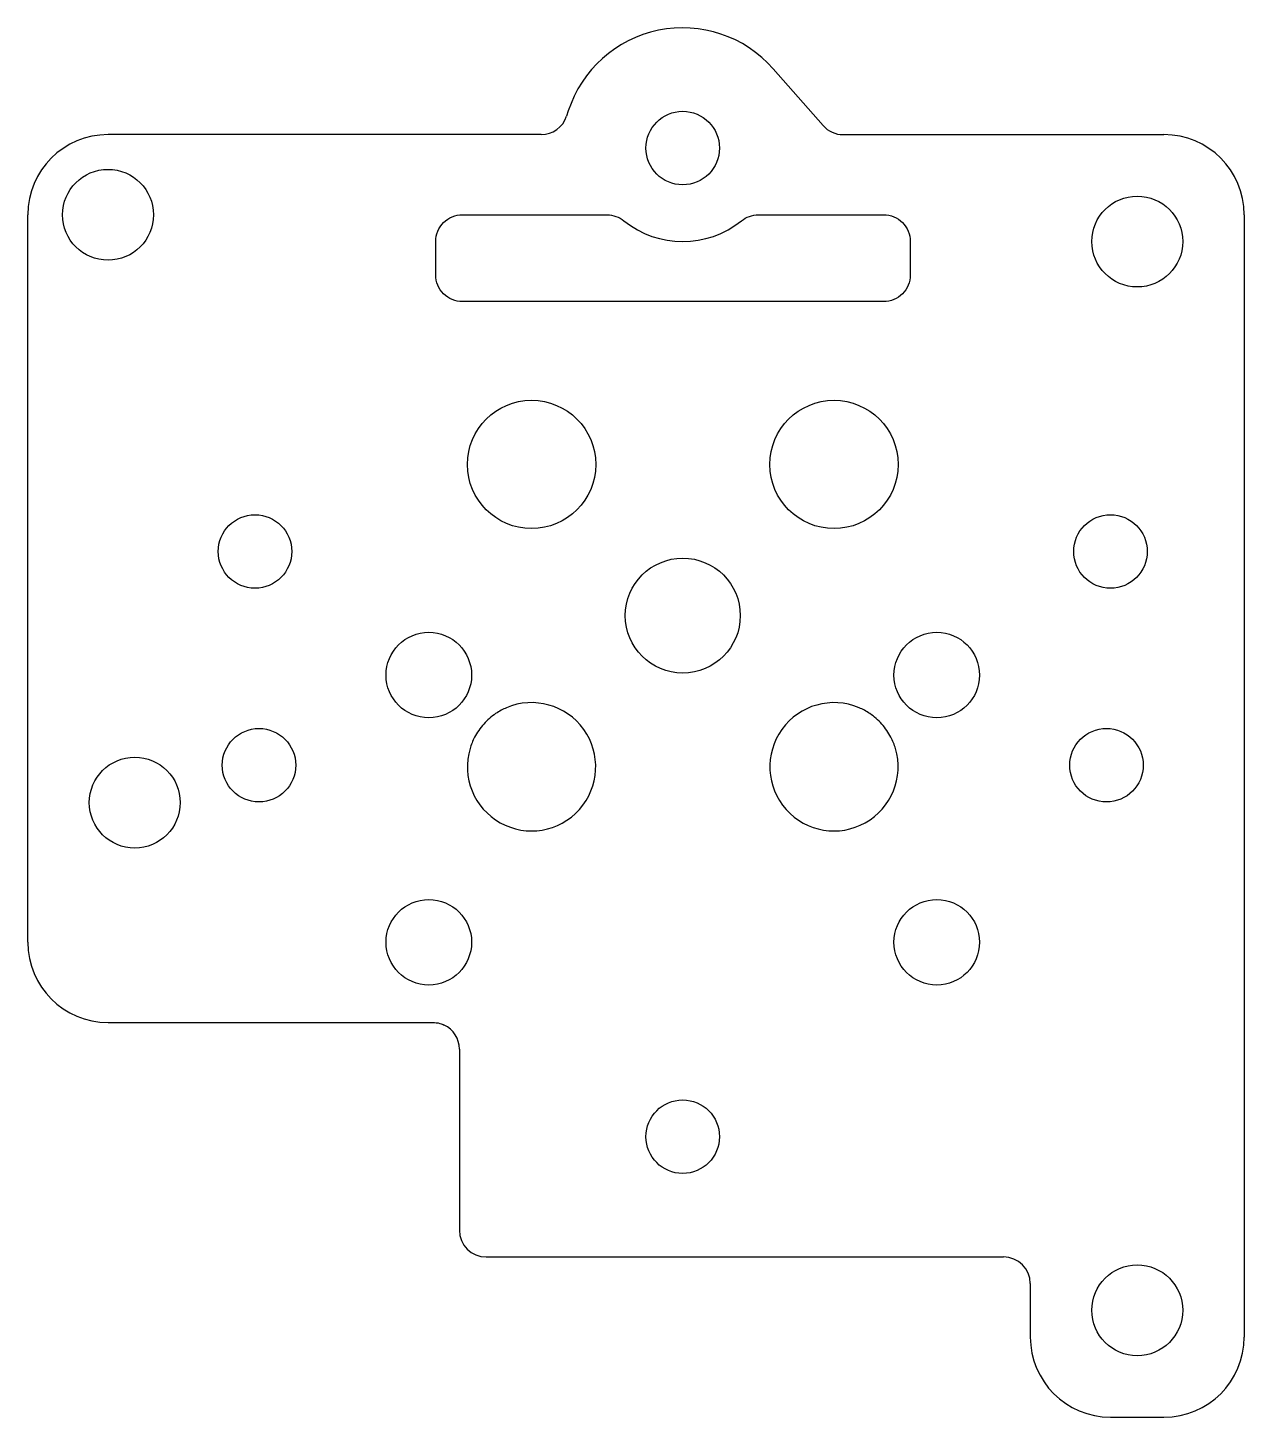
# Model space of a CAD drawing. Header units: millimetres. Extents: x -24.5 to 21, y -29.9 to 22.1.
import ezdxf

# ---------------------------------------------------------------- set-up
doc = ezdxf.new("R2010")
doc.units = ezdxf.units.MM
doc.layers.get('0').update_dxf_attribs({"linetype": 'CONTINUOUS'})

msp = doc.modelspace()

# ---------------------------------------------------------------- linework, layer by layer
for p, q in [((5.249, 18.44), (3.38, 20.568)), ((-4.282, 18.988), (-4.345, 18.791)), ((-5.297, 18.1), (-21.498, 18.1)), ((6, 18.1), (18.002, 18.1)), ((-24.498, -12.125), (-24.498, 15.1)), ((21.002, 15.1), (21.002, -26.9)), ((-21.498, -15.125), (-10.459, -15.125)), ((-10.459, -15.125), (-9.354, -15.125)), ((-8.354, -16.125), (-8.354, -22.901)), ((-7.354, -23.901), (12.002, -23.901)), ((13.002, -24.901), (13.002, -26.9)), ((16.002, -29.9), (18.002, -29.9))]:
    msp.add_line(p, q)
msp.add_lwpolyline([(-8.237, 15.1), (-2.831, 15.1, -0.171635), (-2.202, 14.878, 0.353689), (2.199, 14.878, -0.171635), (2.828, 15.1), (7.512, 15.1, -0.414214), (8.512, 14.1), (8.512, 12.85, -0.414214), (7.512, 11.85), (-8.237, 11.85, -0.414214), (-9.237, 12.85), (-9.237, 14.1, -0.414214)], format="xyb", close=True)
for centre, radius in [((-0.001, 17.599), 1.375), ((-21.498, 15.1), 1.7), ((17.002, 14.1), 1.7), ((-5.655, 5.757), 2.4), ((5.659, 5.757), 2.4), ((-16, 2.5), 1.375), ((16, 2.5), 1.375), ((0.002, 0.1), 2.15), ((-9.498, -2.125), 1.6), ((9.502, -2.125), 1.6), ((-15.85, -5.499), 1.375), ((15.85, -5.499), 1.375), ((-20.498, -6.9), 1.7), ((-9.498, -12.125), 1.6), ((9.502, -12.125), 1.6), ((-0.001, -19.401), 1.375), ((17.002, -25.9), 1.7)]:
    msp.add_circle(centre, radius)
for centre, radius, start, end in [((-0.001, 17.599), 4.5, 41.2815, 162.0286), ((-5.297, 19.1), 1, 270, 342.0279), ((6, 19.1), 1, 221.2815, 270), ((-21.498, 15.1), 3, 90, 180), ((18.002, 15.1), 3, 0, 90), ((-5.655, -5.557), 2.4, -196.6028, 113.0743), ((5.659, -5.557), 2.4, -293.0743, 16.6028), ((-21.498, -12.125), 3, 180, 270), ((-9.354, -16.125), 1, 0, 64.5242), ((-7.354, -22.901), 1, 180, 270), ((12.002, -24.901), 1, 0, 90), ((16.002, -26.9), 3, 180, 270), ((18.002, -26.9), 3, 270, 360)]:
    msp.add_arc(centre, radius, start, end)
for points, knots in [([(-6.596, -3.349), (-6.725, -3.404), (-6.863, -3.477), (-7.157, -3.675), (-7.313, -3.81), (-7.577, -4.106), (-7.694, -4.276), (-7.858, -4.591), (-7.915, -4.736), (-7.955, -4.871)], [1.3317595, 1.3317595, 1.3317595, 1.3317595, 1.3819308, 1.3819308, 1.4415008, 1.4415008, 1.5010709, 1.5010709, 1.5512421, 1.5512421, 1.5512421, 1.5512421]), ([(7.959, -4.871), (7.918, -4.736), (7.862, -4.591), (7.698, -4.276), (7.581, -4.106), (7.317, -3.81), (7.161, -3.675), (6.867, -3.477), (6.729, -3.404), (6.599, -3.349)], [1.3317595, 1.3317595, 1.3317595, 1.3317595, 1.3819308, 1.3819308, 1.4415008, 1.4415008, 1.5010709, 1.5010709, 1.5512421, 1.5512421, 1.5512421, 1.5512421]), ([(-9.354, -15.125), (-9.263, -15.125), (-9.17, -15.138), (-9.027, -15.178), (-8.973, -15.199), (-8.924, -15.222)], [0.15831997, 0.15831997, 0.15831997, 0.15831997, 0.1854787, 0.1854787, 0.20358952, 0.20358952, 0.20358952, 0.20358952])]:
    msp.add_open_spline(points, degree=3, knots=knots)

doc.saveas('drawing.dxf')
